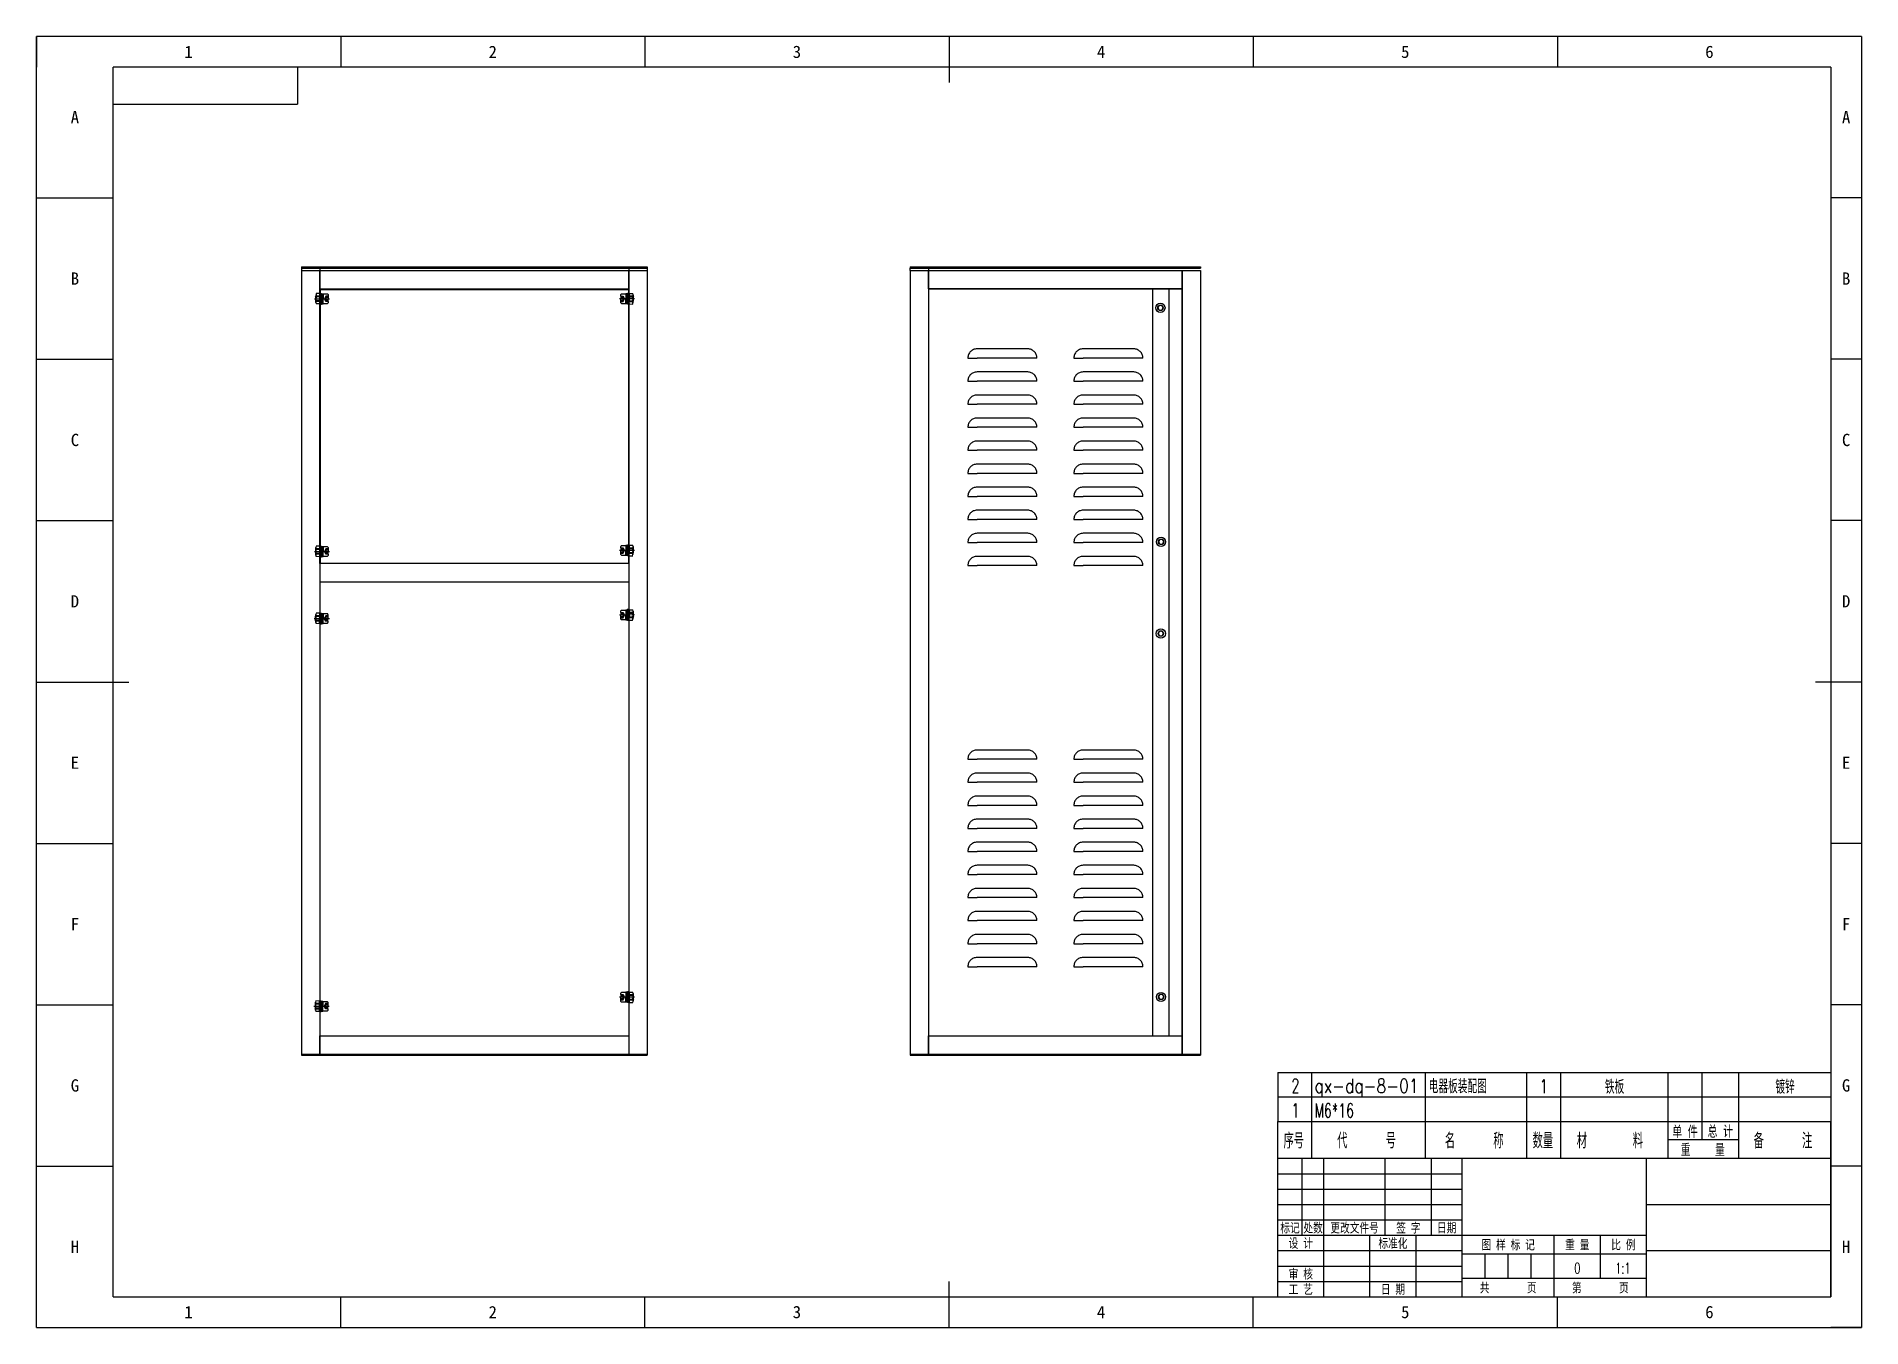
# Model space of a CAD drawing. Header units: millimetres. Extents: x -25 to 569, y -10 to 410.
import ezdxf
from ezdxf.enums import TextEntityAlignment as Align

# ---------------------------------------------------------------- set-up
doc = ezdxf.new("R2010")
doc.units = ezdxf.units.MM
doc.header["$LTSCALE"] = 10
for name, pattern in [('CENTER', [2, 1.25, -0.25, 0.25, -0.25]), ('DASHED', [0.75, 0.5, -0.25]), ('EB_DASHDOT', [39, 30, -3, 3, -3])]:
    doc.linetypes.add(name, pattern=pattern)
for name, color, linetype in [('1轮廓实线层', 7, 'Continuous'), ('2细线层', 4, 'Continuous'), ('3中心线层', 1, 'CENTER'), ('4虚线层', 6, 'DASHED'), ('6文字层', 3, 'Continuous'), ('图框层', 7, 'Continuous')]:
    doc.layers.add(name, color=color, linetype=linetype)
doc.styles.add('PC_TEXTSTYLE', font='romans.shx', dxfattribs={"width": 0.8, "bigfont": 'hzfs.shx'})

# ---------------------------------------------------------------- blocks, each defined once
blk = doc.blocks.new('PC_TITLE_BLOCK')
at = {"layer": '1轮廓实线层'}
for p, q in [((0, 45), (-180, 45)), ((-180, 0), (-180, 45)), ((-172, 20), (-172, 45)), ((-165, 20), (-165, 45)), ((-145, 20), (-145, 45)), ((-130, 20), (-130, 45)), ((-120, 0), (-120, 45)), ((-60, 30), (0, 30)), ((-180, 20), (-60, 20)), ((-165, 0), (-165, 20)), ((-150, 0), (-150, 20)), ((-135, 0), (-135, 20)), ((-60, 15), (0, 15)), ((-180, 0), (0, 0))]:
    blk.add_line(p, q, dxfattribs=at)
at = {"layer": '1轮廓实线层', "color": 7}
for p, q in [((-60, 0), (-60, 45)), ((-180, 25), (-120, 25))]:
    blk.add_line(p, q, dxfattribs=at)
at = {"layer": '2细线层'}
for p, q in [((-180, 40), (-120, 40)), ((-180, 35), (-120, 35)), ((-180, 30), (-120, 30)), ((-90, 0), (-90, 20)), ((-75, 6), (-75, 20)), ((-180, 15), (-120, 15)), ((-120, 14), (-60, 14)), ((-112.5, 6), (-112.5, 14)), ((-105, 6), (-105, 14)), ((-97.5, 6), (-97.5, 14)), ((-180, 10), (-120, 10)), ((-120, 6), (-60, 6)), ((-180, 5), (-120, 5))]:
    blk.add_line(p, q, dxfattribs=at)
at = {"layer": '图框层'}
blk.add_line((0, 0), (0, 45), dxfattribs=at)
at = {"layer": '6文字层', "style": 'PC_TEXTSTYLE', "width": 0.667}
for s, p in [('标记', (-176, 22.5)), ('处数', (-168.5, 22.5)), (' 更改文件号 ', (-155, 22.5)), (' 签 字 ', (-137.5, 22.5)), (' 日期 ', (-125, 22.5)), (' 设 计 ', (-172.5, 17.51)), (' 标准化 ', (-142.5, 17.51)), (' 图 样 标 记 ', (-105, 17)), (' 重 量 ', (-82.5, 17)), (' 比 例 ', (-67.5, 17)), (' 审 核 ', (-172.5, 7.5)), (' 工 艺 ', (-172.5, 2.5)), (' 日 期 ', (-142.5, 2.5)), ('共       页', (-105, 3)), ('第       页', (-75, 3))]:
    blk.add_text(s, height=3.5, dxfattribs=at).set_placement(p, align=Align.MIDDLE)
at = {"layer": '6文字层', "style": 'PC_TEXTSTYLE', "flags": 8}
for tag, height, width, p, p2 in [('产品名称或材料标记', 7, 0.600652, (-113.46, 28.64), (-66.42, 28.64)), ('企业名称', 5, 1.98445, (-54.29, 34.82), (-5.27, 34.82)), ('图样名称', 5, 2.004495, (-54.79, 19.98), (-5.27, 19.98)), ('标准化', 3.5, 1.023147, (-133.83, 15.37), (-120.75, 15.37)), ('审核', 3.5, 1.579393, (-163.99, 5.37), (-150.63, 5.37)), ('重量', 3.5, 1.408247, (-88.46, 7.54), (-76.55, 7.54)), ('比例', 3.5, 1.385287, (-73.35, 7.54), (-61.93, 7.54)), ('图样代号', 5, 2.006536, (-54.79, 5.63), (-5.52, 5.63)), ('工艺', 3.5, 1.621807, (-164.21, 0.37), (-150.89, 0.37)), ('日期', 3.5, 1.560088, (-133.83, 0.37), (-120.75, 0.37)), ('共几页', 3.5, 0.557144, (-108.07, 0.63), (-101.05, 0.63))]:
    blk.add_attdef(tag, text='', height=height, dxfattribs=dict(at, width=width)).set_placement(p, p2, align=Align.FIT)
at = {"layer": '6文字层', "style": 'PC_TEXTSTYLE', "width": 4.379073, "flags": 8}
blk.add_attdef('设计', text='', height=3.5, rotation=358.46442, dxfattribs=at).set_placement((-164.23, 15.37), (-150.37, 15), align=Align.FIT)
at = {"layer": '6文字层', "color": 3, "style": 'PC_TEXTSTYLE', "width": 0.56476, "flags": 8}
blk.add_attdef('第几页', text='', height=3.5, dxfattribs=at).set_placement((-78.29, 0.75), (-71.16, 0.75), align=Align.FIT)
at = {"layer": '6文字层', "ltscale": 10, "style": 'PC_TEXTSTYLE', "flags": 1}
blk.add_attdef('图纸张数', (-58.68, -0.49), '', height=2.5, dxfattribs=at)
blk = doc.blocks.new('PC_TYDH_BLOCK')
at = {"layer": '2细线层', "linetype": 'Continuous'}
for p in [(60, 0), (0, -12)]:
    blk.add_line(p, (60, -12), dxfattribs=at)
at = {"layer": '6文字层', "style": 'PC_TEXTSTYLE', "width": 1.815486}
blk.add_attdef('图样代号', text='', height=7, rotation=180, dxfattribs=at).set_placement((58.24, -2.4), (2.35, -2.4), align=Align.FIT)
blk = doc.blocks.new('PC_MXBTITLERECORD')
at = {"layer": '1轮廓实线层'}
for p, q in [((-180, 0), (-180, 12)), ((0, 0), (0, 12))]:
    blk.add_line(p, q, dxfattribs=at)
at = {"layer": '2细线层'}
for p, q in [((-169, 12), (-169, 0)), ((-132, 12), (-132, 0)), ((-99, 12), (-99, 0)), ((-88, 12), (-88, 0)), ((-53, 12), (-53, 0)), ((-42, 12), (-42, 6)), ((-30, 12), (-30, 0)), ((-30, 6), (-53, 6))]:
    blk.add_line(p, q, dxfattribs=at)
at = {"layer": '6文字层', "style": 'PC_TEXTSTYLE', "width": 0.667}
for s, height, p in [('序号', 5, (-174.77, 6)), ('代     号', 5, (-151.09, 6)), ('名     称', 5, (-116.06, 6)), ('数量', 5, (-93.71, 6)), ('材      料', 5, (-71.89, 6)), ('单 件', 4, (-47.45, 8.84)), ('总 计', 4, (-35.96, 8.94)), ('备     注', 5, (-15.57, 6)), ('重    量', 4, (-41.65, 2.94))]:
    blk.add_text(s, height=height, dxfattribs=at).set_placement(p, align=Align.MIDDLE)
blk = doc.blocks.new('PC_MXB_BLOCK')
at = {"layer": '1轮廓实线层'}
for p, q in [((-180, 8), (-180, 0)), ((0, 8), (0, 0))]:
    blk.add_line(p, q, dxfattribs=at)
at = {"layer": '2细线层'}
for p, q in [((-180, 8), (0, 8)), ((-169, 8), (-169, 0)), ((-132, 8), (-132, 0)), ((-99, 8), (-99, 0)), ((-88, 8), (-88, 0)), ((-53, 8), (-53, 0)), ((-42, 8), (-42, 0)), ((-30, 8), (-30, 0)), ((-180, 0), (0, 0))]:
    blk.add_line(p, q, dxfattribs=at)
at = {"layer": '6文字层', "style": 'PC_TEXTSTYLE'}
for tag, width, p, p2 in [('序号', 0.769182, (-178.38, 1.35), (-170.09, 1.35)), ('代号', 3.14773, (-168.05, 1.35), (-134.11, 1.35)), ('名称', 2.802424, (-130.87, 1.2), (-100.28, 1.2)), ('数量', 0.817449, (-97.88, 1.2), (-89, 1.2)), ('材料', 2.943328, (-86.43, 1.01), (-54.3, 1.01)), ('总重', 0.958888, (-41.2, 1.27), (-30.86, 1.27)), ('备注', 2.494074, (-28.61, 1.02), (-1.16, 1.02)), ('单重', 0.854038, (-52.21, 0.89), (-43, 0.89))]:
    blk.add_attdef(tag, text='', height=4.5, dxfattribs=dict(at, width=width)).set_placement(p, p2, align=Align.FIT)

msp = doc.modelspace()

# ---------------------------------------------------------------- linework, layer by layer
at = {"linetype": 'EB_DASHDOT'}
for p, q in [((259.38, 335.07), (353.88, 335.07)), ((259.38, 335.07), (259.38, 334.62)), ((259.38, 334.62), (353.88, 334.62)), ((259.38, 333.87), (259.38, 334.62)), ((259.38, 333.87), (259.38, 78.87)), ((259.38, 333.87), (265.38, 333.87)), ((265.38, 334.62), (265.38, 333.87)), ((265.38, 333.87), (265.38, 78.87)), ((265.38, 333.87), (347.88, 333.87)), ((265.38, 327.87), (265.38, 333.87)), ((347.88, 333.87), (347.88, 78.87)), ((347.88, 327.87), (347.88, 333.87)), ((347.88, 333.87), (353.88, 333.87)), ((353.88, 335.07), (353.88, 334.62)), ((353.88, 333.87), (353.88, 78.87)), ((265.38, 327.87), (265.38, 84.87)), ((265.38, 327.87), (347.88, 327.87)), ((347.88, 327.87), (265.38, 327.87)), ((338.2, 327.87), (338.2, 84.87)), ((343.55, 327.87), (343.55, 84.87)), ((347.88, 84.87), (347.88, 327.87)), ((278.13, 305.37), (281.13, 305.37)), ((297.63, 308.37), (281.13, 308.37)), ((297.63, 305.37), (281.13, 305.37)), ((300.63, 305.37), (297.63, 305.37)), ((312.63, 305.37), (315.63, 305.37)), ((332.13, 308.37), (315.63, 308.37)), ((332.13, 305.37), (315.63, 305.37)), ((335.13, 305.37), (332.13, 305.37)), ((278.13, 297.87), (281.13, 297.87)), ((297.63, 300.87), (281.13, 300.87)), ((297.63, 297.87), (281.13, 297.87)), ((300.63, 297.87), (297.63, 297.87)), ((312.63, 297.87), (315.63, 297.87)), ((332.13, 300.87), (315.63, 300.87)), ((332.13, 297.87), (315.63, 297.87)), ((335.13, 297.87), (332.13, 297.87)), ((297.63, 293.37), (281.13, 293.37)), ((332.13, 293.37), (315.63, 293.37)), ((278.13, 290.37), (281.13, 290.37)), ((297.63, 290.37), (281.13, 290.37)), ((297.63, 285.87), (281.13, 285.87)), ((300.63, 290.37), (297.63, 290.37)), ((312.63, 290.37), (315.63, 290.37)), ((332.13, 290.37), (315.63, 290.37)), ((332.13, 285.87), (315.63, 285.87)), ((335.13, 290.37), (332.13, 290.37)), ((278.13, 282.87), (281.13, 282.87)), ((297.63, 282.87), (281.13, 282.87)), ((300.63, 282.87), (297.63, 282.87)), ((312.63, 282.87), (315.63, 282.87)), ((332.13, 282.87), (315.63, 282.87)), ((335.13, 282.87), (332.13, 282.87)), ((278.13, 275.37), (281.13, 275.37)), ((297.63, 278.37), (281.13, 278.37)), ((297.63, 275.37), (281.13, 275.37)), ((300.63, 275.37), (297.63, 275.37)), ((312.63, 275.37), (315.63, 275.37)), ((332.13, 278.37), (315.63, 278.37)), ((332.13, 275.37), (315.63, 275.37)), ((335.13, 275.37), (332.13, 275.37)), ((278.13, 267.87), (281.13, 267.87)), ((297.63, 270.87), (281.13, 270.87)), ((297.63, 267.87), (281.13, 267.87)), ((300.63, 267.87), (297.63, 267.87)), ((312.63, 267.87), (315.63, 267.87)), ((332.13, 270.87), (315.63, 270.87)), ((332.13, 267.87), (315.63, 267.87)), ((335.13, 267.87), (332.13, 267.87)), ((297.63, 263.37), (281.13, 263.37)), ((332.13, 263.37), (315.63, 263.37)), ((278.13, 260.37), (281.13, 260.37)), ((297.63, 260.37), (281.13, 260.37)), ((297.63, 255.87), (281.13, 255.87)), ((300.63, 260.37), (297.63, 260.37)), ((312.63, 260.37), (315.63, 260.37)), ((332.13, 260.37), (315.63, 260.37)), ((332.13, 255.87), (315.63, 255.87)), ((335.13, 260.37), (332.13, 260.37)), ((278.13, 252.87), (281.13, 252.87)), ((297.63, 252.87), (281.13, 252.87)), ((300.63, 252.87), (297.63, 252.87)), ((312.63, 252.87), (315.63, 252.87)), ((332.13, 252.87), (315.63, 252.87)), ((335.13, 252.87), (332.13, 252.87)), ((278.13, 245.37), (281.13, 245.37)), ((297.63, 248.37), (281.13, 248.37)), ((297.63, 245.37), (281.13, 245.37)), ((300.63, 245.37), (297.63, 245.37)), ((312.63, 245.37), (315.63, 245.37)), ((332.13, 248.37), (315.63, 248.37)), ((332.13, 245.37), (315.63, 245.37)), ((335.13, 245.37), (332.13, 245.37)), ((278.13, 237.87), (281.13, 237.87)), ((297.63, 240.87), (281.13, 240.87)), ((297.63, 237.87), (281.13, 237.87)), ((300.63, 237.87), (297.63, 237.87)), ((312.63, 237.87), (315.63, 237.87)), ((332.13, 240.87), (315.63, 240.87)), ((332.13, 237.87), (315.63, 237.87)), ((335.13, 237.87), (332.13, 237.87)), ((278.13, 174.87), (281.13, 174.87)), ((297.63, 177.87), (281.13, 177.87)), ((297.63, 174.87), (281.13, 174.87)), ((300.63, 174.87), (297.63, 174.87)), ((312.63, 174.87), (315.63, 174.87)), ((332.13, 177.87), (315.63, 177.87)), ((332.13, 174.87), (315.63, 174.87)), ((335.13, 174.87), (332.13, 174.87)), ((278.13, 167.37), (281.13, 167.37)), ((297.63, 170.37), (281.13, 170.37)), ((297.63, 167.37), (281.13, 167.37)), ((300.63, 167.37), (297.63, 167.37)), ((312.63, 167.37), (315.63, 167.37)), ((332.13, 170.37), (315.63, 170.37)), ((332.13, 167.37), (315.63, 167.37)), ((335.13, 167.37), (332.13, 167.37)), ((297.63, 162.87), (281.13, 162.87)), ((332.13, 162.87), (315.63, 162.87)), ((278.13, 159.87), (281.13, 159.87)), ((297.63, 159.87), (281.13, 159.87)), ((297.63, 155.37), (281.13, 155.37)), ((300.63, 159.87), (297.63, 159.87)), ((312.63, 159.87), (315.63, 159.87)), ((332.13, 159.87), (315.63, 159.87)), ((332.13, 155.37), (315.63, 155.37)), ((335.13, 159.87), (332.13, 159.87)), ((278.13, 152.37), (281.13, 152.37)), ((297.63, 152.37), (281.13, 152.37)), ((300.63, 152.37), (297.63, 152.37)), ((312.63, 152.37), (315.63, 152.37)), ((332.13, 152.37), (315.63, 152.37)), ((335.13, 152.37), (332.13, 152.37)), ((278.13, 144.87), (281.13, 144.87)), ((297.63, 147.87), (281.13, 147.87)), ((297.63, 144.87), (281.13, 144.87)), ((300.63, 144.87), (297.63, 144.87)), ((312.63, 144.87), (315.63, 144.87)), ((332.13, 147.87), (315.63, 147.87)), ((332.13, 144.87), (315.63, 144.87)), ((335.13, 144.87), (332.13, 144.87)), ((278.13, 137.37), (281.13, 137.37)), ((297.63, 140.37), (281.13, 140.37)), ((297.63, 137.37), (281.13, 137.37)), ((300.63, 137.37), (297.63, 137.37)), ((312.63, 137.37), (315.63, 137.37)), ((332.13, 140.37), (315.63, 140.37)), ((332.13, 137.37), (315.63, 137.37)), ((335.13, 137.37), (332.13, 137.37)), ((297.63, 132.87), (281.13, 132.87)), ((332.13, 132.87), (315.63, 132.87)), ((278.13, 129.87), (281.13, 129.87)), ((297.63, 129.87), (281.13, 129.87)), ((297.63, 125.37), (281.13, 125.37)), ((300.63, 129.87), (297.63, 129.87)), ((312.63, 129.87), (315.63, 129.87)), ((332.13, 129.87), (315.63, 129.87)), ((332.13, 125.37), (315.63, 125.37)), ((335.13, 129.87), (332.13, 129.87)), ((278.13, 122.37), (281.13, 122.37)), ((297.63, 122.37), (281.13, 122.37)), ((300.63, 122.37), (297.63, 122.37)), ((312.63, 122.37), (315.63, 122.37)), ((332.13, 122.37), (315.63, 122.37)), ((335.13, 122.37), (332.13, 122.37)), ((278.13, 114.87), (281.13, 114.87)), ((297.63, 117.87), (281.13, 117.87)), ((297.63, 114.87), (281.13, 114.87)), ((300.63, 114.87), (297.63, 114.87)), ((312.63, 114.87), (315.63, 114.87)), ((332.13, 117.87), (315.63, 117.87)), ((332.13, 114.87), (315.63, 114.87)), ((335.13, 114.87), (332.13, 114.87)), ((278.13, 107.37), (281.13, 107.37)), ((297.63, 110.37), (281.13, 110.37)), ((297.63, 107.37), (281.13, 107.37)), ((300.63, 107.37), (297.63, 107.37)), ((312.63, 107.37), (315.63, 107.37)), ((332.13, 110.37), (315.63, 110.37)), ((332.13, 107.37), (315.63, 107.37)), ((335.13, 107.37), (332.13, 107.37)), ((265.38, 84.87), (347.88, 84.87)), ((265.38, 84.87), (347.88, 84.87)), ((265.38, 78.87), (265.38, 84.87)), ((347.88, 78.87), (347.88, 84.87)), ((259.38, 78.87), (353.88, 78.87)), ((259.38, 78.87), (259.38, 78.57)), ((259.38, 78.87), (265.38, 78.87)), ((259.38, 78.57), (353.88, 78.57)), ((265.38, 78.87), (347.88, 78.87)), ((347.88, 78.87), (353.88, 78.87)), ((353.88, 78.87), (353.88, 78.57))]:
    msp.add_line(p, q, dxfattribs=at)
msp.add_line((379, 57), (559, 57))
for points in [[(167.75, 238.52), (67.25, 238.52), (67.25, 327.86), (167.75, 327.86)], [(67.49, 327.65), (167.73, 327.65), (167.73, 238.54), (67.49, 238.54)]]:
    msp.add_lwpolyline(points, close=True)
for centre, start, end in [((281.13, 305.37), 90, 180), ((297.63, 305.37), 0, 90), ((315.63, 305.37), 90, 180), ((332.13, 305.37), 0, 90), ((281.13, 297.87), 90, 180), ((297.63, 297.87), 0, 90), ((315.63, 297.87), 90, 180), ((332.13, 297.87), 0, 90), ((281.13, 290.37), 90, 180), ((297.63, 290.37), 0, 90), ((315.63, 290.37), 90, 180), ((332.13, 290.37), 0, 90), ((281.13, 282.87), 90, 180), ((297.63, 282.87), 0, 90), ((315.63, 282.87), 90, 180), ((332.13, 282.87), 0, 90), ((281.13, 275.37), 90, 180), ((297.63, 275.37), 0, 90), ((315.63, 275.37), 90, 180), ((332.13, 275.37), 0, 90), ((281.13, 267.87), 90, 180), ((297.63, 267.87), 0, 90), ((315.63, 267.87), 90, 180), ((332.13, 267.87), 0, 90), ((281.13, 260.37), 90, 180), ((297.63, 260.37), 0, 90), ((315.63, 260.37), 90, 180), ((332.13, 260.37), 0, 90), ((281.13, 252.87), 90, 180), ((297.63, 252.87), 0, 90), ((315.63, 252.87), 90, 180), ((332.13, 252.87), 0, 90), ((281.13, 245.37), 90, 180), ((297.63, 245.37), 0, 90), ((315.63, 245.37), 90, 180), ((332.13, 245.37), 0, 90), ((281.13, 237.87), 90, 180), ((297.63, 237.87), 0, 90), ((315.63, 237.87), 90, 180), ((332.13, 237.87), 0, 90), ((281.13, 174.87), 90, 180), ((297.63, 174.87), 0, 90), ((315.63, 174.87), 90, 180), ((332.13, 174.87), 0, 90), ((281.13, 167.37), 90, 180), ((297.63, 167.37), 0, 90), ((315.63, 167.37), 90, 180), ((332.13, 167.37), 0, 90), ((281.13, 159.87), 90, 180), ((297.63, 159.87), 0, 90), ((315.63, 159.87), 90, 180), ((332.13, 159.87), 0, 90), ((281.13, 152.37), 90, 180), ((297.63, 152.37), 0, 90), ((315.63, 152.37), 90, 180), ((332.13, 152.37), 0, 90), ((281.13, 144.87), 90, 180), ((297.63, 144.87), 0, 90), ((315.63, 144.87), 90, 180), ((332.13, 144.87), 0, 90), ((281.13, 137.37), 90, 180), ((297.63, 137.37), 0, 90), ((315.63, 137.37), 90, 180), ((332.13, 137.37), 0, 90), ((281.13, 129.87), 90, 180), ((297.63, 129.87), 0, 90), ((315.63, 129.87), 90, 180), ((332.13, 129.87), 0, 90), ((281.13, 122.37), 90, 180), ((297.63, 122.37), 0, 90), ((315.63, 122.37), 90, 180), ((332.13, 122.37), 0, 90), ((281.13, 114.87), 90, 180), ((297.63, 114.87), 0, 90), ((315.63, 114.87), 90, 180), ((332.13, 114.87), 0, 90), ((281.13, 107.37), 90, 180), ((297.63, 107.37), 0, 90), ((315.63, 107.37), 90, 180), ((332.13, 107.37), 0, 90)]:
    msp.add_arc(centre, 3, start, end, dxfattribs=at)
at = {"layer": '1轮廓实线层'}
for p, q in [((272, 410), (272, 395)), ((0, 0), (0, 400)), ((559, 400), (0, 400)), ((559, 400), (559, 0)), ((65.8, 325.33), (65.96, 325.49)), ((65.8, 325.33), (65.8, 324.05)), ((65.96, 323.89), (65.8, 324.05)), ((65.93, 323.43), (65.98, 325.99)), ((65.96, 325.49), (68.3, 325.49)), ((65.96, 323.89), (68.3, 323.89)), ((67.13, 322.98), (66.01, 323)), ((67.15, 323.84), (66.03, 323.86)), ((67.18, 325.54), (66.06, 325.56)), ((67.19, 326.39), (66.07, 326.41)), ((67.19, 323.31), (67.19, 324.91)), ((67.23, 323.41), (67.27, 325.97)), ((67.46, 325.49), (67.46, 323.89)), ((67.5, 326.44), (67.8, 326.44)), ((67.5, 324.69), (67.5, 326.44)), ((67.5, 324.69), (67.5, 322.94)), ((67.5, 322.94), (67.8, 322.94)), ((67.8, 326.44), (67.8, 324.69)), ((67.8, 324.69), (67.8, 326.32)), ((67.8, 326.32), (68.3, 326.32)), ((67.8, 324.69), (68.3, 324.98)), ((67.8, 324.69), (67.8, 323.06)), ((68.3, 324.69), (67.8, 324.4)), ((67.8, 322.94), (67.8, 324.69)), ((67.8, 323.06), (68.3, 323.06)), ((68.3, 326.32), (68.3, 324.69)), ((68.3, 323.19), (68.3, 326.19)), ((69.74, 326.19), (68.3, 326.19)), ((68.3, 323.06), (68.3, 324.69)), ((68.3, 323.19), (69.74, 323.19)), ((69.9, 326.03), (69.9, 324.69)), ((69.9, 323.82), (69.9, 324.69)), ((69.9, 323.82), (69.9, 323.35)), ((165.21, 325.54), (165.21, 326.02)), ((165.21, 325.54), (165.21, 324.68)), ((165.22, 323.34), (165.21, 324.68)), ((166.81, 326.18), (165.37, 326.18)), ((165.38, 323.18), (166.82, 323.18)), ((167.31, 326.32), (166.81, 326.31)), ((166.81, 326.31), (166.81, 324.68)), ((166.81, 326.18), (166.82, 323.18)), ((169.15, 325.49), (166.81, 325.48)), ((166.81, 324.68), (167.31, 324.97)), ((166.82, 323.05), (166.81, 324.68)), ((167.31, 324.69), (166.82, 324.4)), ((169.16, 323.89), (166.82, 323.88)), ((167.32, 323.06), (166.82, 323.05)), ((167.61, 326.44), (167.31, 326.44)), ((167.31, 326.44), (167.31, 324.69)), ((167.31, 324.69), (167.31, 326.32)), ((167.31, 324.69), (167.32, 323.06)), ((167.32, 322.94), (167.31, 324.69)), ((167.62, 322.94), (167.32, 322.94)), ((167.61, 324.69), (167.61, 326.44)), ((167.61, 324.69), (167.62, 322.94)), ((167.65, 323.89), (167.65, 325.49)), ((167.88, 325.97), (167.84, 323.41)), ((167.92, 326.07), (167.92, 324.47)), ((167.93, 322.98), (169.04, 322.96)), ((167.94, 323.83), (169.06, 323.82)), ((167.96, 325.54), (169.08, 325.52)), ((167.98, 326.39), (169.09, 326.37)), ((169.18, 325.95), (169.14, 323.39)), ((169.15, 325.49), (169.31, 325.33)), ((169.32, 324.05), (169.16, 323.89)), ((169.32, 324.05), (169.31, 325.33)), ((340.38, 322.49), (339.95, 321.74)), ((339.95, 321.74), (340.38, 320.99)), ((341.25, 322.49), (340.38, 322.49)), ((340.38, 320.99), (341.25, 320.99)), ((341.68, 321.74), (341.25, 322.49)), ((341.25, 320.99), (341.68, 321.74)), ((65.92, 241.21), (65.96, 243.76)), ((67.18, 244.17), (66.06, 244.19)), ((67.22, 241.18), (67.26, 243.74)), ((67.49, 244.21), (67.79, 244.21)), ((67.49, 242.46), (67.49, 244.21)), ((67.79, 244.21), (67.79, 242.46)), ((67.79, 242.46), (67.79, 244.09)), ((67.79, 244.09), (68.29, 244.09)), ((68.29, 244.09), (68.29, 242.46)), ((68.29, 240.96), (68.29, 243.96)), ((69.73, 243.96), (68.29, 243.96)), ((69.89, 243.8), (69.89, 242.46)), ((165.21, 243.65), (165.21, 244.12)), ((165.21, 243.65), (165.21, 242.78)), ((166.81, 244.28), (165.37, 244.28)), ((167.31, 244.42), (166.81, 244.41)), ((166.81, 244.41), (166.81, 242.78)), ((166.81, 244.28), (166.82, 241.28)), ((169.15, 243.59), (166.81, 243.58)), ((167.61, 244.54), (167.31, 244.54)), ((167.31, 244.54), (167.31, 242.79)), ((167.31, 242.79), (167.31, 244.42)), ((167.61, 242.79), (167.61, 244.54)), ((167.65, 241.99), (167.64, 243.59)), ((167.88, 244.07), (167.84, 241.51)), ((167.91, 244.17), (167.92, 242.57)), ((167.96, 243.64), (169.08, 243.62)), ((167.97, 244.49), (169.09, 244.47)), ((169.18, 244.05), (169.14, 241.49)), ((169.15, 243.59), (169.31, 243.43)), ((340.59, 246.34), (340.16, 245.59)), ((340.16, 245.59), (340.59, 244.84)), ((341.46, 246.34), (340.59, 246.34)), ((340.59, 244.84), (341.46, 244.84)), ((341.89, 245.59), (341.46, 246.34)), ((341.46, 244.84), (341.89, 245.59)), ((65.79, 243.1), (65.95, 243.26)), ((65.79, 243.1), (65.79, 241.82)), ((65.95, 241.66), (65.79, 241.82)), ((65.95, 243.26), (68.29, 243.26)), ((65.95, 241.66), (68.29, 241.66)), ((67.12, 240.76), (66, 240.78)), ((67.14, 241.61), (66.02, 241.63)), ((67.17, 243.31), (66.05, 243.33)), ((67.18, 241.08), (67.18, 242.68)), ((67.45, 243.26), (67.45, 241.66)), ((67.49, 242.46), (67.49, 240.71)), ((67.49, 240.71), (67.79, 240.71)), ((67.79, 242.46), (68.29, 242.75)), ((67.79, 242.46), (67.79, 240.83)), ((68.29, 242.46), (67.79, 242.17)), ((67.79, 240.71), (67.79, 242.46)), ((67.79, 240.83), (68.29, 240.83)), ((68.29, 240.83), (68.29, 242.46)), ((68.29, 240.96), (69.73, 240.96)), ((69.89, 241.6), (69.89, 242.46)), ((69.89, 241.6), (69.89, 241.12)), ((165.21, 241.44), (165.21, 242.78)), ((165.38, 241.28), (166.82, 241.28)), ((166.81, 242.78), (167.31, 243.07)), ((167.31, 242.79), (166.81, 242.5)), ((166.82, 241.15), (166.81, 242.78)), ((169.15, 241.99), (166.81, 241.98)), ((167.32, 241.16), (166.82, 241.15)), ((167.32, 241.04), (167.31, 242.79)), ((167.31, 242.79), (167.32, 241.16)), ((167.62, 241.04), (167.32, 241.04)), ((167.61, 242.79), (167.62, 241.04)), ((167.92, 241.08), (169.04, 241.07)), ((167.93, 241.93), (169.05, 241.92)), ((169.31, 242.15), (169.15, 241.99)), ((169.31, 242.15), (169.31, 243.43)), ((65.75, 221.31), (65.91, 221.47)), ((65.75, 221.31), (65.75, 220.03)), ((65.91, 219.87), (65.75, 220.03)), ((65.89, 219.41), (65.93, 221.97)), ((65.91, 221.47), (68.25, 221.47)), ((65.91, 219.87), (68.25, 219.87)), ((67.1, 219.81), (65.99, 219.83)), ((67.13, 221.52), (66.02, 221.54)), ((67.15, 222.37), (66.03, 222.39)), ((67.15, 219.28), (67.15, 220.88)), ((67.19, 219.39), (67.23, 221.94)), ((67.42, 221.47), (67.42, 219.87)), ((67.45, 222.42), (67.75, 222.42)), ((67.45, 220.67), (67.45, 222.42)), ((67.45, 220.67), (67.45, 218.92)), ((67.75, 222.42), (67.75, 220.67)), ((67.75, 220.67), (67.75, 222.3)), ((67.75, 222.3), (68.25, 222.3)), ((67.75, 220.67), (68.25, 220.95)), ((67.75, 220.67), (67.75, 219.04)), ((68.25, 220.67), (67.75, 220.38)), ((67.75, 218.92), (67.75, 220.67)), ((68.25, 222.3), (68.25, 220.67)), ((68.25, 219.17), (68.25, 222.17)), ((69.69, 222.17), (68.25, 222.17)), ((68.25, 219.04), (68.25, 220.67)), ((69.85, 222.01), (69.85, 220.67)), ((69.85, 219.8), (69.85, 220.67)), ((69.85, 219.8), (69.85, 219.33)), ((165.2, 222.65), (165.2, 223.13)), ((165.2, 222.65), (165.21, 221.79)), ((165.21, 220.45), (165.21, 221.79)), ((166.8, 223.29), (165.36, 223.29)), ((165.37, 220.29), (166.81, 220.29)), ((167.3, 223.42), (166.8, 223.42)), ((166.8, 223.42), (166.81, 221.79)), ((166.8, 223.29), (166.81, 220.29)), ((169.14, 222.6), (166.8, 222.59)), ((166.81, 221.79), (167.3, 222.08)), ((166.81, 220.16), (166.81, 221.79)), ((167.31, 221.79), (166.81, 221.5)), ((169.15, 221), (166.81, 220.99)), ((167.31, 220.16), (166.81, 220.16)), ((167.6, 223.54), (167.3, 223.54)), ((167.3, 223.54), (167.31, 221.79)), ((167.31, 221.79), (167.3, 223.42)), ((167.31, 220.04), (167.31, 221.79)), ((167.31, 221.79), (167.31, 220.16)), ((167.61, 220.04), (167.31, 220.04)), ((167.61, 221.79), (167.6, 223.54)), ((167.61, 221.79), (167.61, 220.04)), ((167.64, 220.99), (167.64, 222.59)), ((167.87, 223.07), (167.83, 220.52)), ((167.91, 223.18), (167.91, 221.58)), ((167.92, 220.09), (169.03, 220.07)), ((167.93, 220.94), (169.05, 220.92)), ((167.95, 222.65), (169.07, 222.63)), ((167.97, 223.5), (169.09, 223.48)), ((169.17, 223.05), (169.13, 220.5)), ((169.14, 222.6), (169.3, 222.44)), ((169.31, 221.16), (169.15, 221)), ((169.31, 221.16), (169.3, 222.44)), ((67.09, 218.96), (65.97, 218.98)), ((67.45, 218.92), (67.75, 218.92)), ((67.75, 219.04), (68.25, 219.04)), ((68.25, 219.17), (69.69, 219.17)), ((340.52, 216.51), (340.09, 215.76)), ((340.09, 215.76), (340.52, 215.01)), ((341.39, 216.51), (340.52, 216.51)), ((340.52, 215.01), (341.39, 215.01)), ((341.82, 215.76), (341.39, 216.51)), ((341.39, 215.01), (341.82, 215.76)), ((-25, 200), (5, 200)), ((569, 200), (554, 200)), ((65.68, 95.14), (65.84, 95.3)), ((65.68, 95.14), (65.68, 93.86)), ((65.81, 93.24), (65.86, 95.8)), ((65.84, 95.3), (68.18, 95.3)), ((67.06, 95.35), (65.94, 95.37)), ((67.07, 96.21), (65.95, 96.23)), ((67.11, 93.22), (67.16, 95.78)), ((67.34, 95.3), (67.34, 93.7)), ((67.38, 96.25), (67.68, 96.25)), ((67.38, 94.5), (67.38, 96.25)), ((67.68, 96.25), (67.68, 94.5)), ((67.68, 94.5), (67.68, 96.13)), ((67.68, 96.13), (68.18, 96.13)), ((68.18, 96.13), (68.18, 94.5)), ((68.18, 93), (68.18, 96)), ((69.62, 96), (68.18, 96)), ((69.78, 95.84), (69.78, 94.5)), ((165.22, 98.3), (165.22, 98.77)), ((165.22, 98.3), (165.22, 97.43)), ((165.23, 96.09), (165.22, 97.43)), ((166.82, 98.94), (165.38, 98.93)), ((165.39, 95.93), (166.83, 95.94)), ((167.32, 99.07), (166.82, 99.07)), ((166.82, 99.07), (166.82, 97.44)), ((166.82, 98.94), (166.83, 95.94)), ((169.16, 98.24), (166.82, 98.24)), ((166.82, 97.44), (167.32, 97.73)), ((166.83, 95.81), (166.82, 97.44)), ((167.32, 97.44), (166.82, 97.15)), ((169.17, 96.64), (166.83, 96.64)), ((167.33, 95.81), (166.83, 95.81)), ((167.62, 99.19), (167.32, 99.19)), ((167.32, 99.19), (167.32, 97.44)), ((167.32, 97.44), (167.32, 99.07)), ((167.33, 95.69), (167.32, 97.44)), ((167.32, 97.44), (167.33, 95.81)), ((167.63, 95.69), (167.33, 95.69)), ((167.62, 97.44), (167.62, 99.19)), ((167.62, 97.44), (167.63, 95.69)), ((167.66, 96.64), (167.66, 98.24)), ((167.89, 98.72), (167.85, 96.16)), ((167.93, 98.82), (167.93, 97.22)), ((167.93, 95.74), (169.05, 95.72)), ((167.95, 96.59), (169.07, 96.57)), ((167.97, 98.29), (169.09, 98.28)), ((167.99, 99.14), (169.1, 99.13)), ((169.19, 98.7), (169.15, 96.14)), ((169.16, 98.24), (169.32, 98.08)), ((169.33, 96.8), (169.17, 96.64)), ((169.33, 96.8), (169.32, 98.08)), ((340.57, 98.28), (340.14, 97.53)), ((340.14, 97.53), (340.57, 96.78)), ((341.44, 98.28), (340.57, 98.28)), ((340.57, 96.78), (341.44, 96.78)), ((341.87, 97.53), (341.44, 98.28)), ((341.44, 96.78), (341.87, 97.53)), ((65.84, 93.7), (65.68, 93.86)), ((65.84, 93.7), (68.18, 93.7)), ((67.01, 92.8), (65.89, 92.82)), ((67.03, 93.65), (65.91, 93.67)), ((67.07, 93.12), (67.07, 94.72)), ((67.38, 94.5), (67.38, 92.75)), ((67.38, 92.75), (67.68, 92.75)), ((67.68, 94.5), (68.18, 94.79)), ((67.68, 94.5), (67.68, 92.87)), ((68.18, 94.5), (67.68, 94.21)), ((67.68, 92.75), (67.68, 94.5)), ((67.68, 92.87), (68.18, 92.87)), ((68.18, 92.87), (68.18, 94.5)), ((68.18, 93), (69.62, 93)), ((69.78, 93.64), (69.78, 94.5)), ((69.78, 93.64), (69.78, 93.16)), ((0, 0), (559, 0)), ((272, -10), (272, 5))]:
    msp.add_line(p, q, dxfattribs=at)
at = {"layer": '1轮廓实线层', "color": 7}
for p, q in [((61.25, 335.07), (173.75, 335.07)), ((61.25, 335.07), (61.25, 334.62)), ((61.25, 334.62), (61.25, 78.87)), ((61.25, 334.62), (173.75, 334.62)), ((61.25, 333.87), (67.25, 333.87)), ((67.25, 334.62), (67.25, 333.87)), ((67.25, 333.87), (67.25, 78.87)), ((67.25, 333.87), (167.75, 333.87)), ((67.25, 327.87), (67.25, 333.87)), ((167.75, 334.62), (167.75, 333.87)), ((167.75, 333.87), (167.75, 78.87)), ((167.75, 333.87), (173.75, 333.87)), ((167.75, 327.87), (167.75, 333.87)), ((173.75, 335.07), (173.75, 334.62)), ((173.75, 334.62), (173.75, 78.57)), ((67.25, 327.87), (167.75, 327.87)), ((167.75, 238.52), (67.25, 238.52)), ((167.75, 232.52), (67.25, 232.52)), ((67.25, 84.87), (167.75, 84.87)), ((67.25, 78.87), (67.25, 84.87)), ((61.25, 78.87), (173.75, 78.87)), ((61.25, 78.87), (61.25, 78.57)), ((61.25, 78.87), (67.25, 78.87)), ((61.25, 78.57), (173.75, 78.57)), ((67.25, 78.87), (167.75, 78.87))]:
    msp.add_line(p, q, dxfattribs=at)
at = {"layer": '1轮廓实线层'}
for centre, radius in [((340.81, 321.74), 1.5), ((340.81, 321.74), 0.865), ((341.02, 245.59), 1.5), ((341.02, 245.59), 0.865), ((340.95, 215.76), 1.5), ((340.95, 215.76), 0.865), ((341.01, 97.53), 1.5), ((341.01, 97.53), 0.865)]:
    msp.add_circle(centre, radius, dxfattribs=at)
for centre, radius, start, end in [((66.97, 323.41), 1.04, 154.8834, 203.08799), ((69.99, 324.64), 4.04, 166.79978, 191.17161), ((67.02, 325.97), 1.04, 154.8834, 203.08799), ((66.19, 323.43), 1.04, 334.8834, 23.08799), ((63.21, 324.76), 4.04, 346.79978, 11.17161), ((66.23, 325.98), 1.04, 334.8834, 23.08799), ((69.74, 326.03), 0.16, 360, 90), ((69.74, 323.35), 0.16, 270, 360), ((165.37, 326.02), 0.16, 90.15126, 180.15126), ((165.38, 323.34), 0.16, 180.15126, 270.15126), ((168.88, 323.39), 1.04, 155.03466, 203.23925), ((171.9, 324.63), 4.04, 166.95104, 191.32287), ((168.92, 325.95), 1.04, 155.03466, 203.23925), ((168.1, 323.41), 1.04, 335.03466, 23.23925), ((165.12, 324.73), 4.04, 346.95104, 11.32287), ((168.14, 325.96), 1.04, 335.03466, 23.23925), ((67.01, 243.74), 1.04, 154.8834, 203.08799), ((66.22, 243.76), 1.04, 334.8834, 23.08799), ((69.73, 243.8), 0.16, 360, 90), ((165.37, 244.12), 0.16, 90.15126, 180.15126), ((171.9, 242.73), 4.04, 166.95104, 191.32287), ((168.92, 244.05), 1.04, 155.03466, 203.23925), ((165.12, 242.83), 4.04, 346.95104, 11.32287), ((168.13, 244.06), 1.04, 335.03466, 23.23925), ((66.96, 241.19), 1.04, 154.8834, 203.08799), ((69.98, 242.41), 4.04, 166.79978, 191.17161), ((66.18, 241.2), 1.04, 334.8834, 23.08799), ((63.2, 242.53), 4.04, 346.79978, 11.17161), ((69.73, 241.12), 0.16, 270, 360), ((165.37, 241.44), 0.16, 180.15126, 270.15126), ((168.88, 241.49), 1.04, 155.03466, 203.23925), ((168.09, 241.51), 1.04, 335.03466, 23.23925), ((66.93, 219.39), 1.04, 154.8834, 203.08799), ((69.95, 220.62), 4.04, 166.79978, 191.17161), ((66.98, 221.95), 1.04, 154.8834, 203.08799), ((66.14, 219.41), 1.04, 334.8834, 23.08799), ((63.17, 220.74), 4.04, 346.79978, 11.17161), ((66.19, 221.96), 1.04, 334.8834, 23.08799), ((69.69, 222.01), 0.16, 360, 90), ((165.36, 223.13), 0.16, 90.15126, 180.15126), ((165.37, 220.45), 0.16, 180.15126, 270.15126), ((168.88, 220.5), 1.04, 155.03466, 203.23925), ((171.89, 221.73), 4.04, 166.95104, 191.32287), ((168.91, 223.06), 1.04, 155.03466, 203.23925), ((168.09, 220.51), 1.04, 335.03466, 23.23925), ((165.11, 221.84), 4.04, 346.95104, 11.32287), ((168.13, 223.07), 1.04, 335.03466, 23.23925), ((69.69, 219.33), 0.16, 270, 360), ((69.87, 94.45), 4.04, 166.79978, 191.17161), ((66.9, 95.78), 1.04, 154.8834, 203.08799), ((63.09, 94.57), 4.04, 346.79978, 11.17161), ((66.11, 95.8), 1.04, 334.8834, 23.08799), ((69.62, 95.84), 0.16, 360, 90), ((165.38, 98.77), 0.16, 90.15126, 180.15126), ((165.39, 96.09), 0.16, 180.15126, 270.15126), ((168.89, 96.15), 1.04, 155.03466, 203.23925), ((171.91, 97.38), 4.04, 166.95104, 191.32287), ((168.93, 98.7), 1.04, 155.03466, 203.23925), ((168.11, 96.16), 1.04, 335.03466, 23.23925), ((165.13, 97.48), 4.04, 346.95104, 11.32287), ((168.14, 98.72), 1.04, 335.03466, 23.23925), ((66.85, 93.23), 1.04, 154.8834, 203.08799), ((66.07, 93.24), 1.04, 334.8834, 23.08799), ((69.62, 93.16), 0.16, 270, 360)]:
    msp.add_arc(centre, radius, start, end, dxfattribs=at)
at = {"layer": '2细线层'}
for p, q in [((-25, -10), (-25, 410)), ((569, 410), (-25, 410)), ((-25, 410), (-25, 400)), ((74, 410), (74, 400)), ((173, 410), (173, 400)), ((272, 410), (272, 400)), ((371, 410), (371, 400)), ((470, 410), (470, 400)), ((569, 410), (569, -10)), ((-25, 357.5), (0, 357.5)), ((569, 357.5), (559, 357.5)), ((67.46, 325.33), (65.8, 325.33)), ((67.46, 324.05), (65.8, 324.05)), ((167.65, 325.33), (169.31, 325.33)), ((167.65, 324.05), (169.32, 324.05)), ((-25, 305), (0, 305)), ((569, 305), (559, 305)), ((-25, 252.5), (0, 252.5)), ((569, 252.5), (559, 252.5)), ((67.45, 243.1), (65.79, 243.1)), ((67.45, 241.82), (65.79, 241.82)), ((167.64, 243.43), (169.31, 243.43)), ((167.65, 242.15), (169.31, 242.15)), ((67.42, 221.31), (65.75, 221.31)), ((67.42, 220.03), (65.75, 220.03)), ((167.64, 222.43), (169.3, 222.44)), ((167.64, 221.15), (169.31, 221.16)), ((-25, 200), (0, 200)), ((569, 200), (559, 200)), ((-25, 147.5), (0, 147.5)), ((569, 147.5), (559, 147.5)), ((67.34, 95.14), (65.68, 95.14)), ((167.66, 98.08), (169.32, 98.08)), ((167.66, 96.8), (169.33, 96.8)), ((-25, 95), (0, 95)), ((67.34, 93.86), (65.68, 93.86)), ((569, 95), (559, 95)), ((-25, 42.5), (0, 42.5)), ((569, 42.5), (559, 42.5)), ((-25, -10), (-25, 0)), ((74, -10), (74, 0)), ((173, -10), (173, 0)), ((272, -10), (272, 0)), ((371, -10), (371, 0)), ((470, -10), (470, 0)), ((-25, -10), (569, -10)), ((-25, -10), (0, -10)), ((569, -10), (559, -10))]:
    msp.add_line(p, q, dxfattribs=at)
at = {"layer": '3中心线层'}
for p, q in [((65.44, 324.69), (69.61, 324.69)), ((65.7, 324.69), (70.39, 324.69)), ((169.41, 324.69), (164.72, 324.68)), ((169.67, 324.69), (165.5, 324.68)), ((65.43, 242.46), (69.6, 242.46)), ((65.69, 242.46), (70.38, 242.46)), ((169.41, 242.79), (164.72, 242.78)), ((169.66, 242.79), (165.5, 242.78)), ((65.4, 220.67), (69.57, 220.67)), ((65.66, 220.67), (70.35, 220.67)), ((169.4, 221.8), (164.71, 221.78)), ((169.66, 221.8), (165.49, 221.79)), ((169.42, 97.44), (164.73, 97.43)), ((169.68, 97.45), (165.51, 97.43)), ((65.32, 94.5), (69.49, 94.5)), ((65.58, 94.5), (70.27, 94.5))]:
    msp.add_line(p, q, dxfattribs=at)
at = {"layer": '4虚线层'}
for p, q in [((67.5, 325.54), (67.8, 325.54)), ((67.5, 323.84), (67.8, 323.84)), ((69.2, 325.55), (68.7, 324.69)), ((69.2, 323.82), (68.7, 324.69)), ((69.9, 325.55), (69.2, 325.55)), ((69.9, 325.12), (69.2, 325.12)), ((69.9, 324.26), (69.2, 324.26)), ((69.9, 323.82), (69.2, 323.82)), ((165.21, 325.54), (165.91, 325.55)), ((165.21, 325.11), (165.91, 325.11)), ((165.22, 324.25), (165.92, 324.25)), ((165.22, 323.81), (165.92, 323.82)), ((165.91, 325.55), (166.41, 324.68)), ((165.92, 323.82), (166.41, 324.68)), ((167.61, 325.54), (167.31, 325.54)), ((167.62, 323.84), (167.32, 323.84)), ((165.21, 243.65), (165.91, 243.65)), ((165.91, 243.65), (166.41, 242.78)), ((167.61, 243.64), (167.31, 243.64)), ((67.49, 243.31), (67.79, 243.31)), ((67.49, 241.61), (67.79, 241.61)), ((69.19, 243.33), (68.69, 242.46)), ((69.19, 241.6), (68.69, 242.46)), ((69.89, 243.33), (69.19, 243.33)), ((69.89, 242.89), (69.19, 242.89)), ((69.89, 242.03), (69.19, 242.03)), ((69.89, 241.6), (69.19, 241.6)), ((165.21, 243.21), (165.91, 243.21)), ((165.21, 242.35), (165.91, 242.35)), ((165.21, 241.92), (165.91, 241.92)), ((165.91, 241.92), (166.41, 242.78)), ((167.61, 241.94), (167.31, 241.94)), ((67.45, 221.52), (67.75, 221.52)), ((67.45, 219.82), (67.75, 219.82)), ((69.15, 221.53), (68.66, 220.67)), ((69.15, 219.8), (68.66, 220.67)), ((69.85, 221.53), (69.15, 221.53)), ((69.85, 221.1), (69.15, 221.1)), ((69.85, 220.23), (69.15, 220.23)), ((69.85, 219.8), (69.15, 219.8)), ((165.2, 222.65), (165.9, 222.65)), ((165.2, 222.22), (165.9, 222.22)), ((165.21, 221.35), (165.91, 221.36)), ((165.21, 220.92), (165.91, 220.92)), ((165.9, 222.65), (166.4, 221.79)), ((165.91, 220.92), (166.4, 221.79)), ((167.6, 222.64), (167.3, 222.64)), ((167.61, 220.94), (167.31, 220.94)), ((67.38, 95.35), (67.68, 95.35)), ((69.08, 95.37), (68.58, 94.5)), ((69.78, 95.37), (69.08, 95.37)), ((165.22, 98.3), (165.92, 98.3)), ((165.22, 97.87), (165.92, 97.87)), ((165.23, 97), (165.93, 97)), ((165.23, 96.57), (165.93, 96.57)), ((165.92, 98.3), (166.42, 97.44)), ((165.93, 96.57), (166.42, 97.44)), ((167.62, 98.29), (167.32, 98.29)), ((167.63, 96.59), (167.33, 96.59)), ((67.38, 93.65), (67.68, 93.65)), ((69.08, 93.64), (68.58, 94.5)), ((69.78, 94.93), (69.08, 94.93)), ((69.78, 94.07), (69.08, 94.07)), ((69.78, 93.64), (69.08, 93.64))]:
    msp.add_line(p, q, dxfattribs=at)
for centre, radius, start, end in [((70.56, 324.69), 1.43, 162.3603, 197.6397), ((69.57, 325.34), 0.432, 150, 210), ((69.57, 324.04), 0.432, 150, 210), ((165.54, 325.33), 0.432, 330.15126, 30.15126), ((164.55, 324.68), 1.43, 342.51156, 17.79096), ((165.54, 324.03), 0.432, 330.15126, 30.15126), ((165.54, 243.43), 0.432, 330.15126, 30.15126), ((70.55, 242.46), 1.43, 162.3603, 197.6397), ((69.56, 243.11), 0.432, 150, 210), ((69.56, 241.81), 0.432, 150, 210), ((164.55, 242.78), 1.43, 342.51156, 17.79096), ((165.54, 242.13), 0.432, 330.15126, 30.15126), ((70.51, 220.67), 1.43, 162.3603, 197.6397), ((69.53, 221.31), 0.432, 150, 210), ((69.53, 220.02), 0.432, 150, 210), ((165.53, 222.44), 0.432, 330.15126, 30.15126), ((164.54, 221.78), 1.43, 342.51156, 17.79096), ((165.53, 221.14), 0.432, 330.15126, 30.15126), ((69.45, 95.15), 0.432, 150, 210), ((165.55, 98.08), 0.432, 330.15126, 30.15126), ((164.56, 97.43), 1.43, 342.51156, 17.79096), ((165.55, 96.79), 0.432, 330.15126, 30.15126), ((70.44, 94.5), 1.43, 162.3603, 197.6397), ((69.45, 93.85), 0.432, 150, 210)]:
    msp.add_arc(centre, radius, start, end, dxfattribs=at)

# ---------------------------------------------------------------- block references
at = {"layer": '图框层'}
for name, p in [('PC_TYDH_BLOCK', (0, 400)), ('PC_MXBTITLERECORD', (559, 45))]:
    msp.add_blockref(name, p, dxfattribs=at)
ref = msp.add_blockref('PC_MXB_BLOCK', (559, 65), dxfattribs=at)
ref.add_attrib('材料', '铁板', dxfattribs={"layer": '6文字层', "height": 4.5, "style": 'PC_TEXTSTYLE', "width": 0.667}).set_placement((488.63, 66.01), align=Align.CENTER)
ref.add_attrib('代号', 'qx-dq-8-01', dxfattribs={"layer": '6文字层', "height": 4.5, "style": 'PC_TEXTSTYLE', "width": 0.803979}).set_placement((390.95, 66.35), (424.89, 66.35), align=Align.FIT)
ref.add_attrib('序号', '2', dxfattribs={"layer": '6文字层', "height": 4.5, "style": 'PC_TEXTSTYLE', "width": 0.667}).set_placement((384.76, 66.35), align=Align.CENTER)
ref.add_attrib('名称', '电器板装配图', (428.13, 66.2), dxfattribs={"layer": '6文字层', "height": 4.5, "style": 'PC_TEXTSTYLE', "width": 0.667})
ref.add_attrib('数量', '1', dxfattribs={"layer": '6文字层', "height": 4.5, "style": 'PC_TEXTSTYLE', "width": 0.667}).set_placement((465.56, 66.2), align=Align.CENTER)
ref.add_attrib('备注', '镀锌', dxfattribs={"layer": '6文字层', "height": 4.5, "style": 'PC_TEXTSTYLE', "width": 0.667}).set_placement((544.11, 66.02), align=Align.CENTER)
ref = msp.add_blockref('PC_MXB_BLOCK', (559, 57), dxfattribs=at)
ref.add_attrib('代号', 'M6*16', (390.95, 58.35), dxfattribs={"layer": '6文字层', "height": 4.5, "style": 'PC_TEXTSTYLE', "width": 0.667})
ref.add_attrib('序号', '1', dxfattribs={"layer": '6文字层', "height": 4.5, "style": 'PC_TEXTSTYLE', "width": 0.667}).set_placement((384.76, 58.35), align=Align.CENTER)
ref = msp.add_blockref('PC_TITLE_BLOCK', (559, 0), dxfattribs=at)
ref.add_attrib('重量', '0', dxfattribs={"layer": '6文字层', "height": 3.5, "style": 'PC_TEXTSTYLE', "width": 0.667}).set_placement((476.5, 7.54), align=Align.CENTER)
ref.add_attrib('比例', '1:1', dxfattribs={"layer": '6文字层', "height": 3.5, "style": 'PC_TEXTSTYLE', "width": 0.667}).set_placement((491.36, 7.54), align=Align.CENTER)

# ---------------------------------------------------------------- texts
at = {"layer": '6文字层'}
for s, p in [('1', (24.5, 405)), ('2', (123.5, 405)), ('3', (222.5, 405)), ('4', (321.5, 405)), ('5', (420.5, 405)), ('6', (519.5, 405)), ('A', (-12.5, 383.75)), ('A', (564, 383.75)), ('B', (-12.5, 331.25)), ('B', (564, 331.25)), ('C', (-12.5, 278.75)), ('C', (564, 278.75)), ('D', (-12.5, 226.25)), ('D', (564, 226.25)), ('E', (-12.5, 173.75)), ('E', (564, 173.75)), ('F', (-12.5, 121.25)), ('F', (564, 121.25)), ('G', (-12.5, 68.75)), ('G', (564, 68.75)), ('H', (-12.5, 16.25)), ('H', (564, 16.25)), ('1', (24.5, -5)), ('2', (123.5, -5)), ('3', (222.5, -5)), ('4', (321.5, -5)), ('5', (420.5, -5)), ('6', (519.5, -5))]:
    msp.add_text(s, height=4, dxfattribs=at).set_placement(p, align=Align.MIDDLE)

doc.saveas('drawing.dxf')
